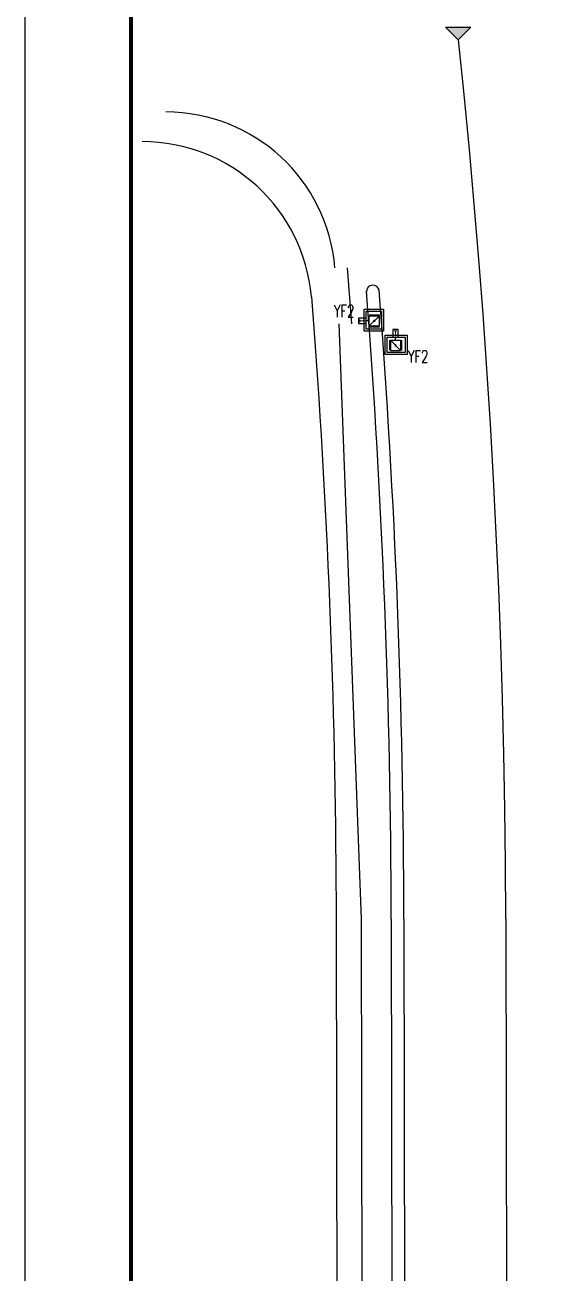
# Model space of a CAD drawing. Header units: metres. Extents: x 497246 to 997717, y 2998582 to 5998198.
# Drawn here: x 499152.7 to 499214.2, y 2999120.8 to 2999268.1 of the extents above; entities that cross this region are included whole.
import ezdxf
from ezdxf.enums import TextEntityAlignment as Align

# ---------------------------------------------------------------- set-up
doc = ezdxf.new("R2010")
doc.units = ezdxf.units.M
doc.header["$LTSCALE"] = 1000
doc.linetypes.add('DASHDOT', pattern=[1, 0.5, -0.25, 0, -0.25])
doc.layers.get('0').update_dxf_attribs({"linetype": 'CONTINUOUS'})
for name, color, linetype in [('00侧分带', 3, 'CONTINUOUS'), ('DIM_ELEV', 3, 'CONTINUOUS'), ('EQUIP_消防', 7, 'CONTINUOUS'), ('RD-中线', 1, 'DASHDOT'), ('RD-侧石线', 5, 'CONTINUOUS'), ('RD-红线', 7, 'CONTINUOUS'), ('VALVE_雨水', 7, 'CONTINUOUS'), ('z_图框', 7, 'CONTINUOUS'), ('文字-排水', 122, 'CONTINUOUS')]:
    doc.layers.add(name, color=color, linetype=linetype)
doc.styles.add('HZ', font='rs.shx', dxfattribs={"width": 0.8, "bigfont": 'hztxt.shx'})
doc.styles.add('SZK', font='romand.shx', dxfattribs={"width": 0.7, "bigfont": 'hztxt.shx'})

# ---------------------------------------------------------------- blocks, each defined once
blk = doc.blocks.new('$VALVE$00000721')
for p, q in [((-77, 258), (-77, 132)), ((77, 258), (-77, 258)), ((77, 132), (77, 258)), ((-150, 86), (150, -86)), ((-150, 86), (150, 86)), ((-150, 86), (-150, -86)), ((-77, 132), (0, 132)), ((0, 86), (0, 132)), ((0, 132), (77, 132)), ((150, 86), (150, -86)), ((-150, -86), (150, -86))]:
    blk.add_line(p, q)
at = {"const_width": 25.3}
blk.add_lwpolyline([(-13, 0, 1), (13, 0, 1)], format="xyb", close=True, dxfattribs=at)
for p in [(-150, 0), (150, 0)]:
    blk.add_point(p)
at = {"style": 'HZ', "width": 1.675276}
blk.add_text('T', height=84, dxfattribs=at).set_placement((-50, 152), (44, 152), align=Align.FIT)

msp = doc.modelspace()

# ---------------------------------------------------------------- hatches: boundary and pattern name
at = {"layer": 'DIM_ELEV'}
msp.add_hatch(color=0, dxfattribs=at).paths.add_polyline_path([(499203.74, 2999266.33), (499202.24, 2999267.83), (499205.24, 2999267.83)])

# ---------------------------------------------------------------- linework, layer by layer
at = {"layer": '00侧分带', "ltscale": 100}
for p, q in [((499195.85, 2999162.61), (499196.1, 2999020.3)), ((499197.35, 2999162.61), (499197.6, 2999020.3))]:
    msp.add_line(p, q, dxfattribs=at)
for centre, radius, start, end in [((499193.68, 2999236.66), 0.75, 4.5851, 184.5851), ((498209.35, 2999160.85), 986.5, 0.10213, 4.41089), ((498209.35, 2999160.85), 988, 0.10213, 4.41116)]:
    msp.add_arc(centre, radius, start, end, dxfattribs=at)
at = {"layer": 'DIM_ELEV', "color": 0}
for p, q in [((499203.74, 2999266.33), (499202.24, 2999267.83)), ((499202.24, 2999267.83), (499205.24, 2999267.83)), ((499203.74, 2999266.33), (499205.24, 2999267.83))]:
    msp.add_line(p, q, dxfattribs=at)
at = {"layer": 'EQUIP_消防', "color": 3, "linetype": 'Continuous', "ltscale": 0.001}
for points in [[(499194.94, 2999234.57), (499194.94, 2999231.97), (499192.64, 2999231.97), (499192.64, 2999234.57)], [(499194.69, 2999234.32), (499194.69, 2999232.22), (499192.89, 2999232.22), (499192.89, 2999234.32)], [(499197.73, 2999229.21), (499195.13, 2999229.21), (499195.13, 2999231.51), (499197.73, 2999231.51)], [(499197.48, 2999229.46), (499195.38, 2999229.46), (499195.38, 2999231.26), (499197.48, 2999231.26)]]:
    msp.add_lwpolyline(points, close=True, dxfattribs=at)
at = {"layer": 'RD-中线', "color": 6, "linetype": 'DASHDOT', "ltscale": 80}
msp.add_line((499209.35, 2999162.63), (499209.86, 2998872.69), dxfattribs=at)
msp.add_line((499209.35, 2999162.63), (499209.86, 2998872.69), dxfattribs=at)
msp.add_arc((498209.35, 2999160.85), 1000, 0.10213, 6.05496, dxfattribs=at)
at = {"layer": 'RD-侧石线', "color": 5, "ltscale": 0.1}
for p, q in [((499191.21, 2999232.85), (499190.7, 2999239.43)), ((499192.35, 2999162.6), (499189.71, 2999232.85)), ((499192.6, 2999020.29), (499192.35, 2999162.6))]:
    msp.add_line(p, q, dxfattribs=at)
msp.add_arc((499169.27, 2999237.83), 20, 4.5851, 89.9996, dxfattribs=at)
at = {"layer": 'RD-红线', "ltscale": 0.1}
msp.add_line((499186.5, 2999235.47), (499186.7, 2999232.85), dxfattribs=at)
for points in [[(499186.43, 2999236.02, 0.389665), (499166.5, 2999254.33, 0.389665)], [(499186.43, 2999236.02), (499186.7, 2999232.85, -0.017939), (499189.35, 2999162.6), (499189.6, 2999020.29), (499186.15, 2998990.28), (499186.27, 2998926.23), (499186.28, 2998921.37)]]:
    msp.add_lwpolyline(points, format="xyb", dxfattribs=at)
at = {"layer": 'VALVE_雨水', "linetype": 'Continuous'}
for p, q in [((499193.25, 2999233.89), (499194.45, 2999233.89)), ((499193.25, 2999233.79), (499194.45, 2999233.79)), ((499193.25, 2999232.59), (499194.45, 2999232.59)), ((499193.25, 2999232.49), (499194.45, 2999232.49)), ((499195.65, 2999230.91), (499195.65, 2999229.71)), ((499195.75, 2999230.91), (499195.75, 2999229.71)), ((499196.95, 2999230.9), (499196.95, 2999229.7)), ((499197.05, 2999230.9), (499197.05, 2999229.7))]:
    msp.add_line(p, q, dxfattribs=at)
at = {"layer": 'z_图框'}
msp.add_lwpolyline([(499152.66, 2998867.69), (499747.16, 2998867.69), (499747.16, 2999288.19), (499152.66, 2999288.19)], close=True, dxfattribs=at)
at = {"layer": 'z_图框', "const_width": 0.5}
msp.add_lwpolyline([(499165.16, 2998872.69), (499742.16, 2998872.69), (499742.16, 2999283.19), (499165.16, 2999283.19)], close=True, dxfattribs=at)

# ---------------------------------------------------------------- block references
at = {"layer": 'VALVE_雨水', "linetype": 'Continuous', "xscale": 0.004005574920530513, "yscale": 0.007200000000000001, "zscale": 0.004005574920530513}
for p, rotation in [((499193.85, 2999233.19), 89.9292437997541), ((499196.35, 2999230.3), 359.9292437997541)]:
    msp.add_blockref('$VALVE$00000721', p, dxfattribs=dict(at, rotation=rotation))

# ---------------------------------------------------------------- texts
at = {"layer": '文字-排水', "style": 'SZK', "width": 0.7}
for p in [(499189.08, 2999233.63), (499197.8, 2999228.26)]:
    msp.add_text('YF2', height=1.44, dxfattribs=at).set_placement(p)

doc.saveas('drawing.dxf')
